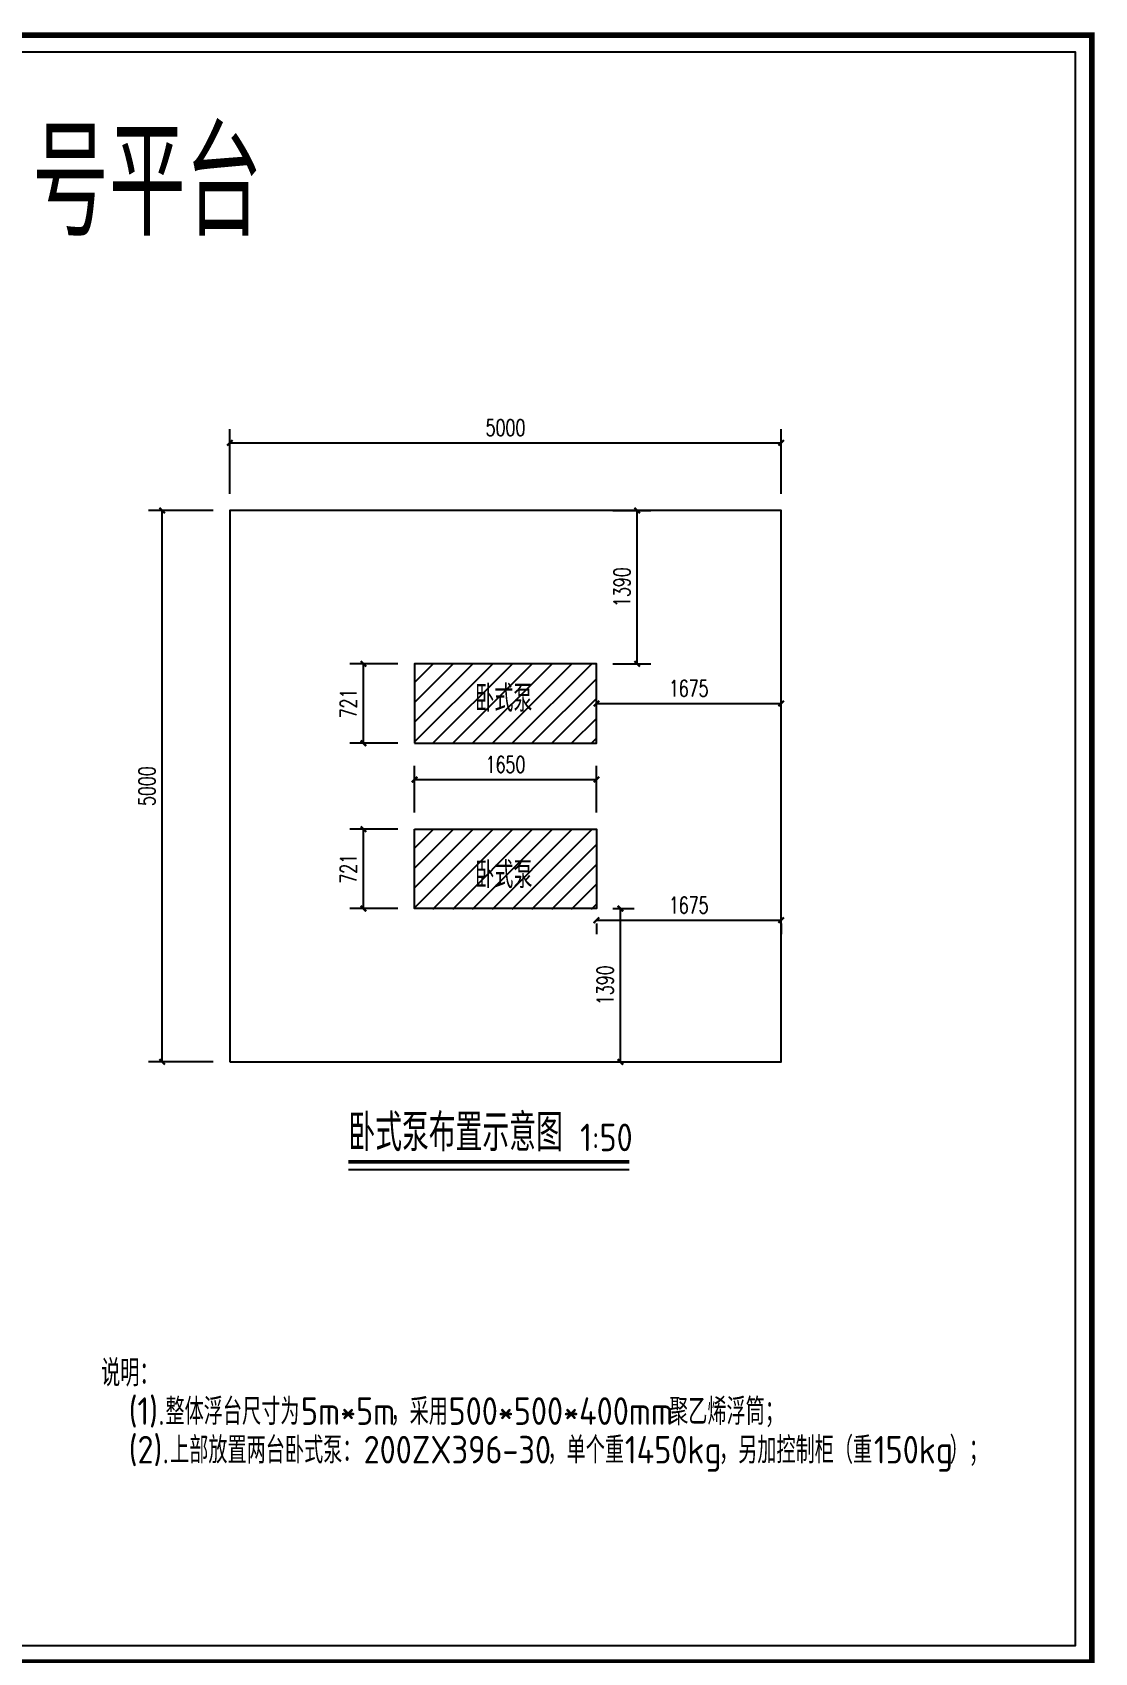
# Model space of a CAD drawing. Extents: x 120685 to 139536, y 100334 to 144511.
# Drawn here: x 129902 to 139536, y 129818 to 144511 of the extents above; entities that cross this region are included whole.
import ezdxf

# ---------------------------------------------------------------- set-up
doc = ezdxf.new("R2010")
doc.units = 0
doc.header["$LTSCALE"] = 1000
doc.header["$MEASUREMENT"] = 0
for name, color, linetype in [('DIM_SYMB', 3, 'Continuous'), ('PUB_DIM', 3, 'Continuous'), ('PUB_TEXT', 7, 'Continuous')]:
    doc.layers.add(name, color=color, linetype=linetype)
doc.styles.add('_TCH_DIM_T3', font='SIMPLEX', dxfattribs={"width": 0.705882, "bigfont": 'GBCBIG'})
doc.styles.get("Standard").update_dxf_attribs({"font": 'gbenor.shx', "bigfont": 'gbcbig.shx'})
doc.dimstyles.new('_TCH_ARCH&&50', dxfattribs={"dimtxt": 148.75, "dimasz": 50, "dimexe": 125, "dimexo": 150, "dimgap": 63.125, "dimtad": 1, "dimdec": 0, "dimzin": 0, "dimdsep": 46, "dimtxsty": '_TCH_DIM_T3', "dimblk": 'ARCHTICK', "dimcen": 0.09, "dimclrt": 7, "dimazin": 2, "dimtfac": 1, "dimtdec": 0, "dimtix": 1, "dimtmove": 2, "dimatfit": 3, "dimfxl": 0, "dimtolj": 1, "dimtzin": 0, "dimarcsym": 0})

# ---------------------------------------------------------------- blocks, each defined once
blk = doc.blocks.new('_ArchTick')
at = {"color": 0, "linetype": 'ByBlock', "const_width": 0.4}
blk.add_lwpolyline([(-0.5, -0.5), (0.5, 0.5)], dxfattribs=at)
blk = doc.blocks.new('*D73')
at = {"layer": 'Defpoints', "color": 0, "transparency": 16777216}
for p in [(136693, 140789), (131693, 140175), (136693, 140175)]:
    blk.add_point(p, dxfattribs=at)
at = {"layer": 'PUB_DIM', "color": 0, "lineweight": -2, "transparency": 16777216}
for p, q in [((131693, 140325), (131693, 140914)), ((136693, 140325), (136693, 140914)), ((131693, 140789), (136693, 140789))]:
    blk.add_line(p, q, dxfattribs=at)
at = {"layer": 'PUB_DIM', "color": 0, "lineweight": -2, "transparency": 16777216, "xscale": 50, "yscale": 50, "zscale": 50, "rotation": 180}
blk.add_blockref('_ArchTick', (131693, 140789), dxfattribs=at)
at = {"layer": 'PUB_DIM', "color": 0, "lineweight": -2, "transparency": 16777216, "xscale": 50, "yscale": 50, "zscale": 50}
blk.add_blockref('_ArchTick', (136693, 140789), dxfattribs=at)
at = {"layer": 'PUB_DIM', "color": 7, "transparency": 16777216, "insert": (134193, 140927), "char_height": 148.8, "attachment_point": 5, "style": '_TCH_DIM_T3'}
blk.add_mtext('\\A1;5000', dxfattribs=at)
blk = doc.blocks.new('*D74')
at = {"layer": 'Defpoints', "color": 0, "transparency": 16777216}
for p in [(131079, 140175), (131693, 140175), (131693, 135175)]:
    blk.add_point(p, dxfattribs=at)
at = {"layer": 'PUB_DIM', "color": 0, "lineweight": -2, "transparency": 16777216}
for p, q in [((131543, 140175), (130954, 140175)), ((131079, 135175), (131079, 140175)), ((131543, 135175), (130954, 135175))]:
    blk.add_line(p, q, dxfattribs=at)
at = {"layer": 'PUB_DIM', "color": 0, "lineweight": -2, "transparency": 16777216, "xscale": 50, "yscale": 50, "zscale": 50}
for p, rotation in [((131079, 140175), 90), ((131079, 135175), 270)]:
    blk.add_blockref('_ArchTick', p, dxfattribs=dict(at, rotation=rotation))
at = {"layer": 'PUB_DIM', "color": 7, "transparency": 16777216, "insert": (130941, 137675), "char_height": 148.8, "attachment_point": 5, "rotation": 90, "style": '_TCH_DIM_T3'}
blk.add_mtext('\\A1;5000', dxfattribs=at)
blk = doc.blocks.new('*D75')
at = {"layer": 'Defpoints', "color": 0, "transparency": 16777216}
for p in [(135018, 140175), (135387, 140175), (135018, 138785)]:
    blk.add_point(p, dxfattribs=at)
at = {"layer": 'PUB_DIM', "color": 0, "lineweight": -2, "transparency": 16777216}
for p, q in [((135168, 140175), (135512, 140175)), ((135387, 138785), (135387, 140175)), ((135168, 138785), (135512, 138785))]:
    blk.add_line(p, q, dxfattribs=at)
at = {"layer": 'PUB_DIM', "color": 0, "lineweight": -2, "transparency": 16777216, "xscale": 50, "yscale": 50, "zscale": 50}
for p, rotation in [((135387, 140175), 90), ((135387, 138785), 270)]:
    blk.add_blockref('_ArchTick', p, dxfattribs=dict(at, rotation=rotation))
at = {"layer": 'PUB_DIM', "color": 7, "transparency": 16777216, "insert": (135249, 139480), "char_height": 148.8, "attachment_point": 5, "rotation": 90, "style": '_TCH_DIM_T3'}
blk.add_mtext('\\A1;1390', dxfattribs=at)
blk = doc.blocks.new('*D76')
at = {"layer": 'Defpoints', "color": 0, "transparency": 16777216}
for p in [(135018, 138425), (136693, 138425), (136693, 138425)]:
    blk.add_point(p, dxfattribs=at)
at = {"layer": 'PUB_DIM', "color": 0, "lineweight": -2, "transparency": 16777216}
for p, q in [((135018, 138425), (136693, 138425)), ((135018, 138275), (135018, 138300)), ((136693, 138275), (136693, 138300))]:
    blk.add_line(p, q, dxfattribs=at)
at = {"layer": 'PUB_DIM', "color": 0, "lineweight": -2, "transparency": 16777216, "xscale": 50, "yscale": 50, "zscale": 50, "rotation": 180}
blk.add_blockref('_ArchTick', (135018, 138425), dxfattribs=at)
at = {"layer": 'PUB_DIM', "color": 0, "lineweight": -2, "transparency": 16777216, "xscale": 50, "yscale": 50, "zscale": 50}
blk.add_blockref('_ArchTick', (136693, 138425), dxfattribs=at)
at = {"layer": 'PUB_DIM', "color": 7, "transparency": 16777216, "insert": (135855, 138562), "char_height": 148.8, "attachment_point": 5, "style": '_TCH_DIM_T3'}
blk.add_mtext('\\A1;1675', dxfattribs=at)
blk = doc.blocks.new('*D77')
at = {"layer": 'Defpoints', "color": 0, "transparency": 16777216}
for p in [(135018, 136580), (136693, 136580), (136693, 136459)]:
    blk.add_point(p, dxfattribs=at)
at = {"layer": 'PUB_DIM', "color": 0, "lineweight": -2, "transparency": 16777216}
for p, q in [((135018, 136459), (136693, 136459)), ((135018, 136430), (135018, 136334)), ((136693, 136430), (136693, 136334))]:
    blk.add_line(p, q, dxfattribs=at)
at = {"layer": 'PUB_DIM', "color": 0, "lineweight": -2, "transparency": 16777216, "xscale": 50, "yscale": 50, "zscale": 50, "rotation": 180}
blk.add_blockref('_ArchTick', (135018, 136459), dxfattribs=at)
at = {"layer": 'PUB_DIM', "color": 0, "lineweight": -2, "transparency": 16777216, "xscale": 50, "yscale": 50, "zscale": 50}
blk.add_blockref('_ArchTick', (136693, 136459), dxfattribs=at)
at = {"layer": 'PUB_DIM', "color": 7, "transparency": 16777216, "insert": (135855, 136596), "char_height": 148.8, "attachment_point": 5, "style": '_TCH_DIM_T3'}
blk.add_mtext('\\A1;1675', dxfattribs=at)
blk = doc.blocks.new('*D78')
at = {"layer": 'Defpoints', "color": 0, "transparency": 16777216}
for p in [(135018, 136565), (135235, 136565), (135018, 135175)]:
    blk.add_point(p, dxfattribs=at)
at = {"layer": 'PUB_DIM', "color": 0, "lineweight": -2, "transparency": 16777216}
for p, q in [((135168, 136565), (135360, 136565)), ((135235, 135175), (135235, 136565)), ((135168, 135175), (135360, 135175))]:
    blk.add_line(p, q, dxfattribs=at)
at = {"layer": 'PUB_DIM', "color": 0, "lineweight": -2, "transparency": 16777216, "xscale": 50, "yscale": 50, "zscale": 50}
for p, rotation in [((135235, 136565), 90), ((135235, 135175), 270)]:
    blk.add_blockref('_ArchTick', p, dxfattribs=dict(at, rotation=rotation))
at = {"layer": 'PUB_DIM', "color": 7, "transparency": 16777216, "insert": (135097, 135870), "char_height": 148.8, "attachment_point": 5, "rotation": 90, "style": '_TCH_DIM_T3'}
blk.add_mtext('\\A1;1390', dxfattribs=at)
blk = doc.blocks.new('*D79')
at = {"layer": 'Defpoints', "color": 0, "transparency": 16777216}
for p in [(132905, 137286), (133368, 137286), (133368, 136565)]:
    blk.add_point(p, dxfattribs=at)
at = {"layer": 'PUB_DIM', "color": 0, "lineweight": -2, "transparency": 16777216}
for p, q in [((133218, 137286), (132780, 137286)), ((132905, 136565), (132905, 137286)), ((133218, 136565), (132780, 136565))]:
    blk.add_line(p, q, dxfattribs=at)
at = {"layer": 'PUB_DIM', "color": 0, "lineweight": -2, "transparency": 16777216, "xscale": 50, "yscale": 50, "zscale": 50}
for p, rotation in [((132905, 137286), 90), ((132905, 136565), 270)]:
    blk.add_blockref('_ArchTick', p, dxfattribs=dict(at, rotation=rotation))
at = {"layer": 'PUB_DIM', "color": 7, "transparency": 16777216, "insert": (132768, 136926), "char_height": 148.8, "attachment_point": 5, "rotation": 90, "style": '_TCH_DIM_T3'}
blk.add_mtext('\\A1;721', dxfattribs=at)
blk = doc.blocks.new('*D80')
at = {"layer": 'Defpoints', "color": 0, "transparency": 16777216}
for p in [(135018, 137735), (133368, 137286), (135018, 137286)]:
    blk.add_point(p, dxfattribs=at)
at = {"layer": 'PUB_DIM', "color": 0, "lineweight": -2, "transparency": 16777216}
for p, q in [((133368, 137436), (133368, 137860)), ((135018, 137436), (135018, 137860)), ((133368, 137735), (135018, 137735))]:
    blk.add_line(p, q, dxfattribs=at)
at = {"layer": 'PUB_DIM', "color": 0, "lineweight": -2, "transparency": 16777216, "xscale": 50, "yscale": 50, "zscale": 50, "rotation": 180}
blk.add_blockref('_ArchTick', (133368, 137735), dxfattribs=at)
at = {"layer": 'PUB_DIM', "color": 0, "lineweight": -2, "transparency": 16777216, "xscale": 50, "yscale": 50, "zscale": 50}
blk.add_blockref('_ArchTick', (135018, 137735), dxfattribs=at)
at = {"layer": 'PUB_DIM', "color": 7, "transparency": 16777216, "insert": (134193, 137872), "char_height": 148.8, "attachment_point": 5, "style": '_TCH_DIM_T3'}
blk.add_mtext('\\A1;1650', dxfattribs=at)
blk = doc.blocks.new('*D81')
at = {"layer": 'Defpoints', "color": 0, "transparency": 16777216}
for p in [(132905, 138785), (133368, 138785), (133368, 138064)]:
    blk.add_point(p, dxfattribs=at)
at = {"layer": 'PUB_DIM', "color": 0, "lineweight": -2, "transparency": 16777216}
for p, q in [((133218, 138785), (132780, 138785)), ((132905, 138064), (132905, 138785)), ((133218, 138064), (132780, 138064))]:
    blk.add_line(p, q, dxfattribs=at)
at = {"layer": 'PUB_DIM', "color": 0, "lineweight": -2, "transparency": 16777216, "xscale": 50, "yscale": 50, "zscale": 50}
for p, rotation in [((132905, 138785), 90), ((132905, 138064), 270)]:
    blk.add_blockref('_ArchTick', p, dxfattribs=dict(at, rotation=rotation))
at = {"layer": 'PUB_DIM', "color": 7, "transparency": 16777216, "insert": (132768, 138425), "char_height": 148.8, "attachment_point": 5, "rotation": 90, "style": '_TCH_DIM_T3'}
blk.add_mtext('\\A1;721', dxfattribs=at)

msp = doc.modelspace()

# ---------------------------------------------------------------- hatches: boundary and pattern name
h = msp.add_hatch()
h.set_pattern_fill('ANSI31', color=256, scale=80)
h.set_pattern_definition([(45, (0, -500), (-89.80256, 89.80256), [])])
h.paths.add_polyline_path([(133367.6, 138064.3), (135017.6, 138064.3), (135017.6, 138785.3), (133367.6, 138785.3)])
h = msp.add_hatch()
h.set_pattern_fill('ANSI31', color=256, scale=80)
h.set_pattern_definition([(45, (0, -2003.12), (-89.80256, 89.80256), [])])
h.paths.add_polyline_path([(133367.6, 136561.2), (135017.6, 136561.2), (135017.6, 137282.2), (133367.6, 137282.2)])

# ---------------------------------------------------------------- linework, layer by layer
at = {"const_width": 50}
msp.add_lwpolyline([(120709.8, 144486), (139510.9, 144486), (139510.9, 129730.3), (120709.8, 129730.3)], close=True, dxfattribs=at)
for points in [[(120859.8, 144336), (139360.9, 144336), (139360.9, 129880.3), (120859.8, 129880.3)], [(131692.6, 135175.3), (136692.6, 135175.3), (136692.6, 140175.3), (131692.6, 140175.3)], [(133367.6, 138064.3), (135017.6, 138064.3), (135017.6, 138785.3), (133367.6, 138785.3)], [(133367.6, 137286.3), (135017.6, 137286.3), (135017.6, 136565.3), (133367.6, 136565.3)]]:
    msp.add_lwpolyline(points, close=True)
at = {"layer": 'DIM_SYMB', "const_width": 35}
msp.add_lwpolyline([(132768.3, 134268.7), (135315.8, 134268.7)], dxfattribs=at)
at = {"layer": 'DIM_SYMB'}
msp.add_lwpolyline([(132768.3, 134198.7), (135315.8, 134198.7)], dxfattribs=at)

# ---------------------------------------------------------------- texts
at = {"layer": 'PUB_TEXT'}
for s, height, p in [('号平台', 964.54, (129901.6, 142665.6)), ('卧式泵', 241.13, (133917.3, 138350.5)), ('卧式泵', 241.13, (133917.3, 136750.1)), ('说明：', 241.13, (130525.8, 132232.9)), ('(1).', 250, (130775.8, 131882.9)), ('整体浮台尺寸为', 241.13, (131109.2, 131882.9)), ('5m*5m', 250, (132337.9, 131882.9)), ('，采用', 241.13, (133150.4, 131882.9)), ('500*500*400mm', 250, (133677, 131882.9)), ('聚乙烯浮筒；', 241.13, (135677, 131882.9)), ('(2).', 250, (130775.8, 131532.9)), ('上部放置两台卧式泵：', 241.13, (131150.8, 131532.9)), ('，单个重', 241.13, (134573.6, 131532.9)), ('，另加控制柜（重', 241.13, (136129.8, 131532.9)), ('）；', 241.13, (138221.6, 131532.9)), ('200ZX396-30', 250, (132906.2, 131532.9)), ('1450kg', 250, (135275.7, 131532.9)), ('150kg', 250, (137534.1, 131532.9))]:
    msp.add_text(s, height=height, dxfattribs=at).set_placement(p)
at = {"layer": 'PUB_TEXT', "color": 7}
for s, height, p in [('卧式泵布置示意图', 337.59, (132768.3, 134364.8)), ('1:50', 250, (134869.8, 134364.8))]:
    msp.add_text(s, height=height, dxfattribs=at).set_placement(p)

# ---------------------------------------------------------------- dimensions: what is measured, and where the dimension line sits
at = {"layer": 'PUB_DIM'}
for p1, p2, distance, picture, middle in [((131692.6, 140175.3), (136692.6, 140175.3), 613.8, '*D73', (134192.6, 140926.6)), ((131692.6, 135175.3), (131692.6, 140175.3), 613.8, '*D74', (130941.4, 137675.3)), ((135017.6, 138785.3), (135017.6, 140175.3), -369.4, '*D75', (135249.5, 139480.3)), ((133367.6, 138064.3), (133367.6, 138785.3), 462.3, '*D81', (132767.8, 138424.8)), ((135017.6, 138424.8), (136692.6, 138424.8), 0, '*D76', (135855.1, 138562.3)), ((133367.6, 137286.3), (135017.6, 137286.3), 448.3, '*D80', (134192.6, 137872.1)), ((133367.6, 136565.3), (133367.6, 137286.3), 462.3, '*D79', (132767.8, 136925.8)), ((135017.6, 136579.7), (136692.6, 136579.7), -121.1, '*D77', (135855.1, 136596.1)), ((135017.6, 135175.3), (135017.6, 136565.3), -216.9, '*D78', (135097, 135870.3))]:
    dim = msp.add_aligned_dim(p1=p1, p2=p2, distance=distance, dimstyle='_TCH_ARCH&&50', dxfattribs=at)
    dim.commit()
    dim.dimension.update_dxf_attribs({"geometry": picture, "text_midpoint": middle})

doc.saveas('drawing.dxf')
